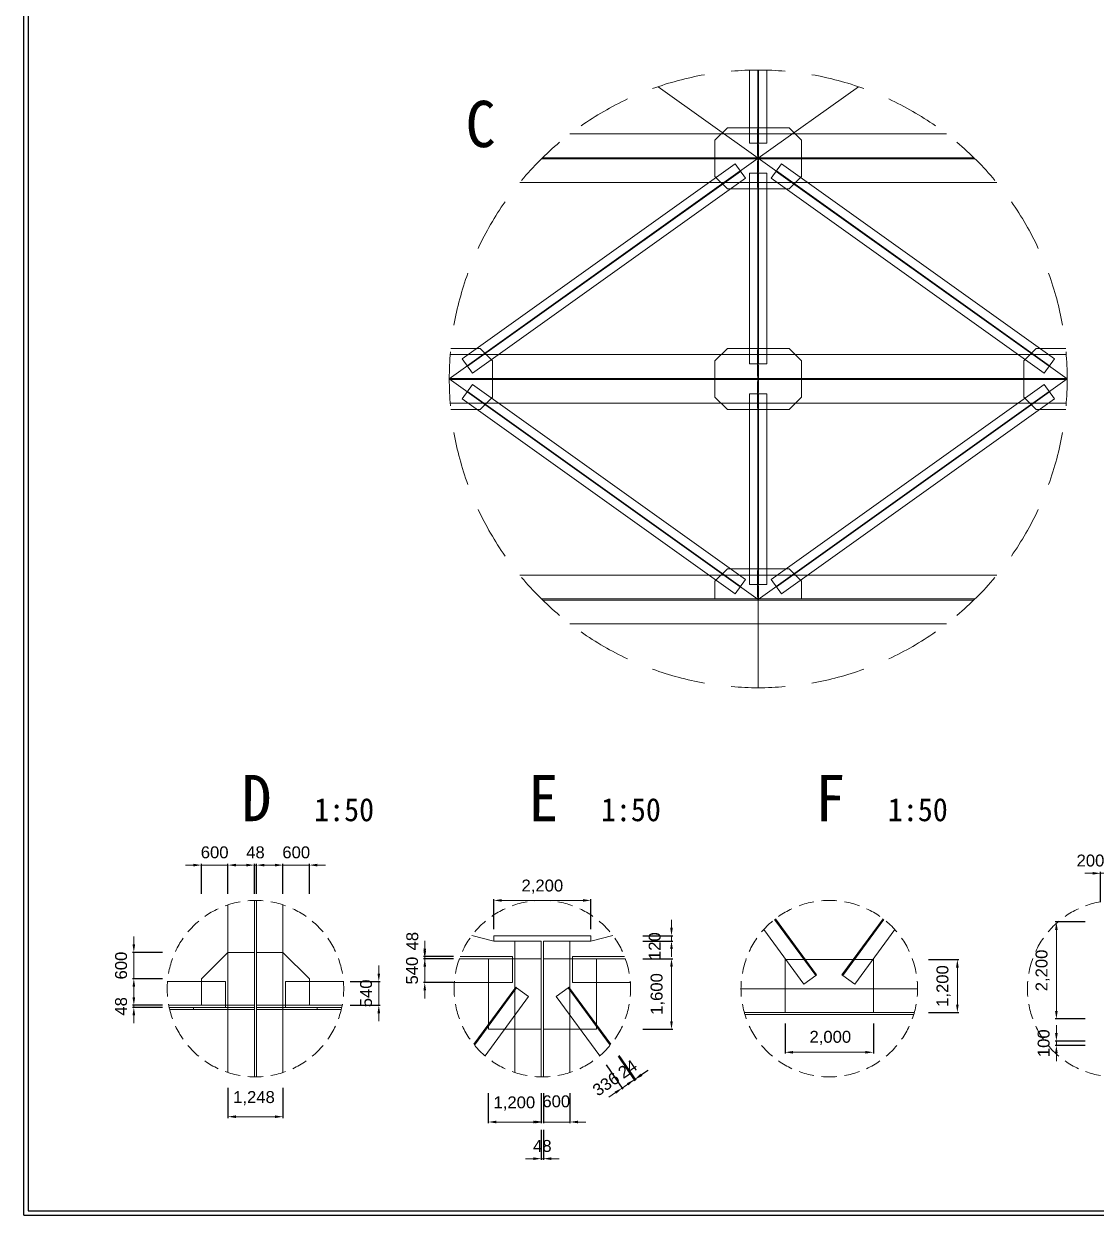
# Model space of a CAD drawing. Header units: metres. Extents: x 674733 to 752233, y -201459 to -147459.
# Drawn here: x 674733 to 699027, y -201459 to -174459 of the extents above; entities that cross this region are included whole.
import ezdxf
from ezdxf.enums import TextEntityAlignment as Align

# ---------------------------------------------------------------- set-up
doc = ezdxf.new("R2010")
doc.units = ezdxf.units.M
doc.header["$MEASUREMENT"] = 0
doc.layers.get('Defpoints').update_dxf_attribs({"lineweight": 0})
for name, color, linetype, lineweight in [('A-DIM01', 1, 'Continuous', 0), ('Adojoint Line', 1, 'Continuous', 0), ('Concrete', 4, 'Continuous', 0), ('Dimension Line', 2, 'Continuous', 0), ('Steel Girder', 6, 'Continuous', 0), ('Text', 3, 'Continuous', 0)]:
    doc.layers.add(name, color=color, linetype=linetype, lineweight=lineweight)
doc.styles.get("Standard").update_dxf_attribs({"font": '', "height": 5})
doc.styles.add('style2', font='arial.ttf')
doc.styles.add('돋움', font='')
doc.styles.get('Standard').set_extended_font_data('GulimChe')
doc.styles.get('돋움').set_extended_font_data('Dotum')
doc.dimstyles.new('DIM01', dxfattribs={"dimtxt": 3.5, "dimasz": 0.8, "dimexe": 2, "dimexo": 10, "dimgap": 1.25, "dimtad": 1, "dimdec": 0, "dimzin": 0, "dimtxsty": '돋움', "dimcen": 0.09, "dimclrd": 1, "dimclre": 1, "dimclrt": 256, "dimadec": 0, "dimazin": 0, "dimtfac": 0.072, "dimtdec": 0, "dimtix": 1, "dimtmove": 2, "dimatfit": 3, "dimfxl": 1, "dimtolj": 1, "dimtzin": 0, "dimlwd": -1, "dimarcsym": 0})

# ---------------------------------------------------------------- blocks, each defined once
blk = doc.blocks.new('*U125')
at = {"layer": 'Dimension Line'}
for start, end in [(105, 110), (100, 105), (90, 95), (85, 90), (75, 80), (70, 75), (120, 125), (115, 120), (60, 65), (55, 60), (135, 140), (130, 135), (45, 50), (40, 45), (145, 150), (30, 35), (150, 155), (25, 30), (160, 165), (15, 20), (165, 170), (10, 15), (175, 180), (0, 5), (0, 5), (180, 185), (355, 0), (190, 195), (195, 200), (340, 345), (345, 350), (205, 210), (210, 215), (325, 330), (330, 335), (220, 225), (315, 320), (225, 230), (310, 315), (235, 240), (240, 245), (250, 255), (285, 290), (295, 300), (300, 305), (255, 260), (265, 270), (270, 275), (280, 285)]:
    blk.add_arc((0, 0, 0), 500, start, end, dxfattribs=at)
blk = doc.blocks.new('*U126')
at = {"layer": 'Steel Girder'}
for p, q in [((-6, 162), (-6, -138)), ((-6, 162), (0, 162)), ((-6, 12), (0, 12)), ((0, 1), (0, -13)), ((0, -163), (0, -13)), ((0, -13), (6, -13)), ((6, -163), (6, -13)), ((0, -138), (-6, -138))]:
    blk.add_line(p, q, dxfattribs=at)
blk = doc.blocks.new('*U127')
at = {"layer": 'Steel Girder'}
for p, q in [((-6, -163), (-6, 137)), ((0, 137), (-6, 137)), ((0, 162), (0, 12)), ((6, 162), (6, 12)), ((0, 12), (6, 12)), ((0, -2), (0, 12)), ((-6, -163), (0, -163))]:
    blk.add_line(p, q, dxfattribs=at)
blk = doc.blocks.new('*D400')
at = {"layer": 'A-DIM01', "color": 1, "lineweight": -2}
for p, q in [((685380, -194976), (685380, -194295)), ((687580, -194976), (687580, -194295))]:
    blk.add_line(p, q, dxfattribs=at)
at = {"layer": 'A-DIM01', "color": 1}
blk.add_line((685560, -194325), (687400, -194325), dxfattribs=at)
for points in [[(685560, -194295), (685560, -194355), (685380, -194325)], [(687400, -194295), (687400, -194355), (687580, -194325)]]:
    blk.add_solid(points, dxfattribs=at)
at = {"layer": 'Defpoints', "color": 0}
for p in [(687580, -194325), (685380, -195126), (687580, -195126)]:
    blk.add_point(p, dxfattribs=at)
at = {"layer": 'A-DIM01', "color": 7, "insert": (686480, -194013), "char_height": 270, "attachment_point": 5, "style": 'style2'}
blk.add_mtext('\\A1;2,200', dxfattribs=at)
blk = doc.blocks.new('*D402')
at = {"layer": 'A-DIM01', "color": 1}
for p, q in [((689406, -194946), (689406, -194766)), ((689406, -195126), (689406, -195246)), ((689406, -195426), (689406, -195606))]:
    blk.add_line(p, q, dxfattribs=at)
at = {"layer": 'A-DIM01', "color": 1, "lineweight": -2}
for p, q in [((688754, -195126), (689436, -195126)), ((688754, -195246), (689436, -195246))]:
    blk.add_line(p, q, dxfattribs=at)
at = {"layer": 'A-DIM01', "color": 1}
for points in [[(689376, -194946), (689436, -194946), (689406, -195126)], [(689376, -195426), (689436, -195426), (689406, -195246)]]:
    blk.add_solid(points, dxfattribs=at)
at = {"layer": 'Defpoints', "color": 0}
for p in [(688604, -195126), (688604, -195246), (689406, -195246)]:
    blk.add_point(p, dxfattribs=at)
at = {"layer": 'A-DIM01', "color": 7, "insert": (689026, -195362), "char_height": 270, "attachment_point": 5, "rotation": 90, "style": 'style2'}
blk.add_mtext('\\A1;120', dxfattribs=at)
blk = doc.blocks.new('*D404')
at = {"layer": 'A-DIM01', "color": 1, "lineweight": -2}
for p, q in [((688754, -195646), (689436, -195646)), ((688754, -197246), (689436, -197246))]:
    blk.add_line(p, q, dxfattribs=at)
at = {"layer": 'A-DIM01', "color": 1}
blk.add_line((689406, -195826), (689406, -197066), dxfattribs=at)
for points in [[(689376, -195826), (689436, -195826), (689406, -195646)], [(689376, -197066), (689436, -197066), (689406, -197246)]]:
    blk.add_solid(points, dxfattribs=at)
at = {"layer": 'Defpoints', "color": 0}
for p in [(688604, -195646), (688604, -197246), (689406, -197246)]:
    blk.add_point(p, dxfattribs=at)
at = {"layer": 'A-DIM01', "color": 7, "insert": (689093, -196446), "char_height": 270, "attachment_point": 5, "rotation": 90, "style": 'style2'}
blk.add_mtext('\\A1;1,600', dxfattribs=at)
blk = doc.blocks.new('*D406')
at = {"layer": 'A-DIM01', "color": 1}
for p, q in [((683816, -195418), (683816, -195238)), ((683816, -195646), (683816, -195598)), ((683816, -195826), (683816, -196006))]:
    blk.add_line(p, q, dxfattribs=at)
at = {"layer": 'A-DIM01', "color": 1, "lineweight": -2}
for p, q in [((684468, -195598), (683786, -195598)), ((684468, -195646), (683786, -195646))]:
    blk.add_line(p, q, dxfattribs=at)
at = {"layer": 'A-DIM01', "color": 1}
for points in [[(683786, -195418), (683846, -195418), (683816, -195598)], [(683786, -195826), (683846, -195826), (683816, -195646)]]:
    blk.add_solid(points, dxfattribs=at)
at = {"layer": 'Defpoints', "color": 0}
for p in [(683816, -195598), (684618, -195598), (684618, -195646)]:
    blk.add_point(p, dxfattribs=at)
at = {"layer": 'A-DIM01', "color": 7, "insert": (683535, -195249), "char_height": 270, "attachment_point": 5, "rotation": 90, "style": 'style2'}
blk.add_mtext('\\A1;48', dxfattribs=at)
blk = doc.blocks.new('*D408')
at = {"layer": 'A-DIM01', "color": 1}
for p, q in [((683816, -195466), (683816, -195286)), ((683816, -196186), (683816, -195646)), ((683816, -196366), (683816, -196546))]:
    blk.add_line(p, q, dxfattribs=at)
at = {"layer": 'A-DIM01', "color": 1, "lineweight": -2}
for p, q in [((684468, -195646), (683786, -195646)), ((684468, -196186), (683786, -196186))]:
    blk.add_line(p, q, dxfattribs=at)
at = {"layer": 'A-DIM01', "color": 1}
for points in [[(683786, -195466), (683846, -195466), (683816, -195646)], [(683786, -196366), (683846, -196366), (683816, -196186)]]:
    blk.add_solid(points, dxfattribs=at)
at = {"layer": 'Defpoints', "color": 0}
for p in [(683816, -195646), (684618, -195646), (684618, -196186)]:
    blk.add_point(p, dxfattribs=at)
at = {"layer": 'A-DIM01', "color": 7, "insert": (683529, -195916), "char_height": 270, "attachment_point": 5, "rotation": 90, "style": 'style2'}
blk.add_mtext('\\A1;540', dxfattribs=at)
blk = doc.blocks.new('*D410')
at = {"layer": 'A-DIM01', "color": 1, "lineweight": -2}
for p, q in [((685256, -198696), (685256, -199377)), ((686456, -198696), (686456, -199377))]:
    blk.add_line(p, q, dxfattribs=at)
at = {"layer": 'A-DIM01', "color": 1}
blk.add_line((685436, -199347), (686276, -199347), dxfattribs=at)
for points in [[(685436, -199317), (685436, -199377), (685256, -199347)], [(686276, -199317), (686276, -199377), (686456, -199347)]]:
    blk.add_solid(points, dxfattribs=at)
at = {"layer": 'Defpoints', "color": 0}
for p in [(685256, -198546), (686456, -198546), (686456, -199347)]:
    blk.add_point(p, dxfattribs=at)
at = {"layer": 'A-DIM01', "color": 7, "insert": (685846, -198927), "char_height": 270, "attachment_point": 5, "style": 'style2'}
blk.add_mtext('\\A1;1,200', dxfattribs=at)
blk = doc.blocks.new('*D412')
at = {"layer": 'A-DIM01', "color": 1, "lineweight": -2}
for p, q in [((686456, -199527), (686456, -200208)), ((686504, -199527), (686504, -200208))]:
    blk.add_line(p, q, dxfattribs=at)
at = {"layer": 'A-DIM01', "color": 1}
for p, q in [((686276, -200178), (686096, -200178)), ((686456, -200178), (686504, -200178)), ((686684, -200178), (686864, -200178))]:
    blk.add_line(p, q, dxfattribs=at)
for points in [[(686276, -200148), (686276, -200208), (686456, -200178)], [(686684, -200148), (686684, -200208), (686504, -200178)]]:
    blk.add_solid(points, dxfattribs=at)
at = {"layer": 'Defpoints', "color": 0}
for p in [(686456, -199377), (686504, -199377), (686504, -200178)]:
    blk.add_point(p, dxfattribs=at)
at = {"layer": 'A-DIM01', "color": 7, "insert": (686480, -199891), "char_height": 270, "attachment_point": 5, "style": 'style2'}
blk.add_mtext('\\A1;48', dxfattribs=at)
blk = doc.blocks.new('*D414')
at = {"layer": 'A-DIM01', "color": 1, "lineweight": -2}
for p, q in [((686504, -198696), (686504, -199377)), ((687104, -198696), (687104, -199377))]:
    blk.add_line(p, q, dxfattribs=at)
at = {"layer": 'A-DIM01', "color": 1}
for p, q in [((686324, -199347), (686144, -199347)), ((686504, -199347), (687104, -199347)), ((687284, -199347), (687464, -199347))]:
    blk.add_line(p, q, dxfattribs=at)
for points in [[(686324, -199317), (686324, -199377), (686504, -199347)], [(687284, -199317), (687284, -199377), (687104, -199347)]]:
    blk.add_solid(points, dxfattribs=at)
at = {"layer": 'Defpoints', "color": 0}
for p in [(686504, -198546), (687104, -198546), (687104, -199347)]:
    blk.add_point(p, dxfattribs=at)
at = {"layer": 'A-DIM01', "color": 7, "insert": (686795, -198880), "char_height": 270, "attachment_point": 5, "style": 'style2'}
blk.add_mtext('\\A1;600', dxfattribs=at)
blk = doc.blocks.new('*D416')
at = {"layer": 'A-DIM01', "color": 1, "lineweight": -2}
for p, q in [((688194, -197853), (688578, -198414)), ((688213, -197839), (688598, -198401))]:
    blk.add_line(p, q, dxfattribs=at)
at = {"layer": 'A-DIM01', "color": 1}
for p, q in [((688730, -198274), (688878, -198172)), ((688581, -198376), (688561, -198389)), ((688413, -198491), (688264, -198593))]:
    blk.add_line(p, q, dxfattribs=at)
for points in [[(688396, -198467), (688430, -198516), (688561, -198389)], [(688713, -198249), (688747, -198299), (688581, -198376)]]:
    blk.add_solid(points, dxfattribs=at)
at = {"layer": 'Defpoints', "color": 0}
for p in [(688109, -197729), (688128, -197715), (688561, -198389)]:
    blk.add_point(p, dxfattribs=at)
at = {"layer": 'A-DIM01', "color": 7, "insert": (688410, -198147), "char_height": 270, "attachment_point": 5, "rotation": 34.4355, "style": 'style2'}
blk.add_mtext('\\A1;24', dxfattribs=at)
blk = doc.blocks.new('*D418')
at = {"layer": 'A-DIM01', "color": 1, "lineweight": -2}
for p, q in [((688194, -197853), (688579, -198415)), ((687923, -198052), (688302, -198605))]:
    blk.add_line(p, q, dxfattribs=at)
at = {"layer": 'A-DIM01', "color": 1}
for p, q in [((688562, -198390), (688285, -198580)), ((688710, -198288), (688859, -198187)), ((688136, -198682), (687988, -198784))]:
    blk.add_line(p, q, dxfattribs=at)
for points in [[(688693, -198264), (688727, -198313), (688562, -198390)], [(688119, -198657), (688153, -198707), (688285, -198580)]]:
    blk.add_solid(points, dxfattribs=at)
at = {"layer": 'Defpoints', "color": 0}
for p in [(688109, -197729), (687838, -197928), (688285, -198580)]:
    blk.add_point(p, dxfattribs=at)
at = {"layer": 'A-DIM01', "color": 7, "insert": (687922, -198488), "char_height": 270, "attachment_point": 5, "rotation": 34.4355, "style": 'style2'}
blk.add_mtext('\\A1;336', dxfattribs=at)
blk = doc.blocks.new('*D420')
at = {"layer": 'A-DIM01', "color": 1}
for p, q in [((680424, -193525), (680244, -193525)), ((680604, -193525), (681204, -193525)), ((681384, -193525), (681564, -193525))]:
    blk.add_line(p, q, dxfattribs=at)
at = {"layer": 'A-DIM01', "color": 1, "lineweight": -2}
for p, q in [((680604, -194176), (680604, -193495)), ((681204, -194176), (681204, -193495))]:
    blk.add_line(p, q, dxfattribs=at)
at = {"layer": 'A-DIM01', "color": 1}
for points in [[(680424, -193495), (680424, -193555), (680604, -193525)], [(681384, -193495), (681384, -193555), (681204, -193525)]]:
    blk.add_solid(points, dxfattribs=at)
at = {"layer": 'Defpoints', "color": 0}
for p in [(681204, -193525), (680604, -194326), (681204, -194326)]:
    blk.add_point(p, dxfattribs=at)
at = {"layer": 'A-DIM01', "color": 7, "insert": (680904, -193237), "char_height": 270, "attachment_point": 5, "style": 'style2'}
blk.add_mtext('\\A1;600', dxfattribs=at)
blk = doc.blocks.new('*D422')
at = {"layer": 'A-DIM01', "color": 1}
for p, q in [((679776, -193525), (679596, -193525)), ((679956, -193525), (680004, -193525)), ((680184, -193525), (680364, -193525))]:
    blk.add_line(p, q, dxfattribs=at)
at = {"layer": 'A-DIM01', "color": 1, "lineweight": -2}
for p, q in [((679956, -194176), (679956, -193495)), ((680004, -194176), (680004, -193495))]:
    blk.add_line(p, q, dxfattribs=at)
at = {"layer": 'A-DIM01', "color": 1}
for points in [[(679776, -193495), (679776, -193555), (679956, -193525)], [(680184, -193495), (680184, -193555), (680004, -193525)]]:
    blk.add_solid(points, dxfattribs=at)
at = {"layer": 'Defpoints', "color": 0}
for p in [(680004, -193525), (679956, -194326), (680004, -194326)]:
    blk.add_point(p, dxfattribs=at)
at = {"layer": 'A-DIM01', "color": 7, "insert": (679980, -193237), "char_height": 270, "attachment_point": 5, "style": 'style2'}
blk.add_mtext('\\A1;48', dxfattribs=at)
blk = doc.blocks.new('*D424')
at = {"layer": 'A-DIM01', "color": 1}
for p, q in [((678576, -193525), (678396, -193525)), ((678756, -193525), (679356, -193525)), ((679536, -193525), (679716, -193525))]:
    blk.add_line(p, q, dxfattribs=at)
at = {"layer": 'A-DIM01', "color": 1, "lineweight": -2}
for p, q in [((678756, -194176), (678756, -193495)), ((679356, -194176), (679356, -193495))]:
    blk.add_line(p, q, dxfattribs=at)
at = {"layer": 'A-DIM01', "color": 1}
for points in [[(678576, -193495), (678576, -193555), (678756, -193525)], [(679536, -193495), (679536, -193555), (679356, -193525)]]:
    blk.add_solid(points, dxfattribs=at)
at = {"layer": 'Defpoints', "color": 0}
for p in [(679356, -193525), (678756, -194326), (679356, -194326)]:
    blk.add_point(p, dxfattribs=at)
at = {"layer": 'A-DIM01', "color": 7, "insert": (679056, -193237), "char_height": 270, "attachment_point": 5, "style": 'style2'}
blk.add_mtext('\\A1;600', dxfattribs=at)
blk = doc.blocks.new('*D426')
at = {"layer": 'A-DIM01', "color": 1}
for p, q in [((677225, -195322), (677225, -195142)), ((677225, -196102), (677225, -195502)), ((677225, -196282), (677225, -196462))]:
    blk.add_line(p, q, dxfattribs=at)
at = {"layer": 'A-DIM01', "color": 1, "lineweight": -2}
for p, q in [((677876, -195502), (677195, -195502)), ((677876, -196102), (677195, -196102))]:
    blk.add_line(p, q, dxfattribs=at)
at = {"layer": 'A-DIM01', "color": 1}
for points in [[(677195, -195322), (677255, -195322), (677225, -195502)], [(677195, -196282), (677255, -196282), (677225, -196102)]]:
    blk.add_solid(points, dxfattribs=at)
at = {"layer": 'Defpoints', "color": 0}
for p in [(677225, -195502), (678026, -195502), (678026, -196102)]:
    blk.add_point(p, dxfattribs=at)
at = {"layer": 'A-DIM01', "color": 7, "insert": (676937, -195802), "char_height": 270, "attachment_point": 5, "rotation": 90, "style": 'style2'}
blk.add_mtext('\\A1;600', dxfattribs=at)
blk = doc.blocks.new('*D428')
at = {"layer": 'A-DIM01', "color": 1}
for p, q in [((677225, -196522), (677225, -196342)), ((677225, -196750), (677225, -196702)), ((677225, -196930), (677225, -197110))]:
    blk.add_line(p, q, dxfattribs=at)
at = {"layer": 'A-DIM01', "color": 1, "lineweight": -2}
for p, q in [((677876, -196702), (677195, -196702)), ((677876, -196750), (677195, -196750))]:
    blk.add_line(p, q, dxfattribs=at)
at = {"layer": 'A-DIM01', "color": 1}
for points in [[(677195, -196522), (677255, -196522), (677225, -196702)], [(677195, -196930), (677255, -196930), (677225, -196750)]]:
    blk.add_solid(points, dxfattribs=at)
at = {"layer": 'Defpoints', "color": 0}
for p in [(677225, -196702), (678026, -196702), (678026, -196750)]:
    blk.add_point(p, dxfattribs=at)
at = {"layer": 'A-DIM01', "color": 7, "insert": (676937, -196726), "char_height": 270, "attachment_point": 5, "rotation": 90, "style": 'style2'}
blk.add_mtext('\\A1;48', dxfattribs=at)
blk = doc.blocks.new('*D430')
at = {"layer": 'A-DIM01', "color": 1}
for p, q in [((682775, -195982), (682775, -195802)), ((682775, -196162), (682775, -196702)), ((682775, -196882), (682775, -197062))]:
    blk.add_line(p, q, dxfattribs=at)
at = {"layer": 'A-DIM01', "color": 1, "lineweight": -2}
for p, q in [((682124, -196162), (682805, -196162)), ((682124, -196702), (682805, -196702))]:
    blk.add_line(p, q, dxfattribs=at)
at = {"layer": 'A-DIM01', "color": 1}
for points in [[(682745, -195982), (682805, -195982), (682775, -196162)], [(682745, -196882), (682805, -196882), (682775, -196702)]]:
    blk.add_solid(points, dxfattribs=at)
at = {"layer": 'Defpoints', "color": 0}
for p in [(681974, -196162), (681974, -196702), (682775, -196702)]:
    blk.add_point(p, dxfattribs=at)
at = {"layer": 'A-DIM01', "color": 7, "insert": (682487, -196432), "char_height": 270, "attachment_point": 5, "rotation": 90, "style": 'style2'}
blk.add_mtext('\\A1;540', dxfattribs=at)
blk = doc.blocks.new('*D432')
at = {"layer": 'A-DIM01', "color": 1, "lineweight": -2}
for p, q in [((679356, -198576), (679356, -199257)), ((680604, -198576), (680604, -199257))]:
    blk.add_line(p, q, dxfattribs=at)
at = {"layer": 'A-DIM01', "color": 1}
blk.add_line((679536, -199227), (680424, -199227), dxfattribs=at)
for points in [[(679536, -199197), (679536, -199257), (679356, -199227)], [(680424, -199197), (680424, -199257), (680604, -199227)]]:
    blk.add_solid(points, dxfattribs=at)
at = {"layer": 'Defpoints', "color": 0}
for p in [(679356, -198426), (680604, -198426), (680604, -199227)]:
    blk.add_point(p, dxfattribs=at)
at = {"layer": 'A-DIM01', "color": 7, "insert": (679947, -198807), "char_height": 270, "attachment_point": 5, "style": 'style2'}
blk.add_mtext('\\A1;1,248', dxfattribs=at)
blk = doc.blocks.new('*D434')
at = {"layer": 'A-DIM01', "color": 1, "lineweight": -2}
for p, q in [((691980, -197116), (691980, -197797)), ((693980, -197116), (693980, -197797))]:
    blk.add_line(p, q, dxfattribs=at)
at = {"layer": 'A-DIM01', "color": 1}
blk.add_line((692160, -197767), (693800, -197767), dxfattribs=at)
for points in [[(692160, -197737), (692160, -197797), (691980, -197767)], [(693800, -197737), (693800, -197797), (693980, -197767)]]:
    blk.add_solid(points, dxfattribs=at)
at = {"layer": 'Defpoints', "color": 0}
for p in [(691980, -196966), (693980, -196966), (693980, -197767)]:
    blk.add_point(p, dxfattribs=at)
at = {"layer": 'A-DIM01', "color": 7, "insert": (693004, -197441), "char_height": 270, "attachment_point": 5, "style": 'style2'}
blk.add_mtext('\\A1;2,000', dxfattribs=at)
blk = doc.blocks.new('*D436')
at = {"layer": 'A-DIM01', "color": 1, "lineweight": -2}
for p, q in [((695230, -195666), (695912, -195666)), ((695230, -196866), (695912, -196866))]:
    blk.add_line(p, q, dxfattribs=at)
at = {"layer": 'A-DIM01', "color": 1}
blk.add_line((695882, -195846), (695882, -196686), dxfattribs=at)
for points in [[(695852, -195846), (695912, -195846), (695882, -195666)], [(695852, -196686), (695912, -196686), (695882, -196866)]]:
    blk.add_solid(points, dxfattribs=at)
at = {"layer": 'Defpoints', "color": 0}
for p in [(695080, -195666), (695080, -196866), (695882, -196866)]:
    blk.add_point(p, dxfattribs=at)
at = {"layer": 'A-DIM01', "color": 7, "insert": (695569, -196266), "char_height": 270, "attachment_point": 5, "rotation": 90, "style": 'style2'}
blk.add_mtext('\\A1;1,200', dxfattribs=at)
blk = doc.blocks.new('*D438')
at = {"layer": 'A-DIM01', "color": 1}
for p, q in [((698947, -193711), (698767, -193711)), ((699127, -193711), (699327, -193711)), ((699507, -193711), (699687, -193711))]:
    blk.add_line(p, q, dxfattribs=at)
at = {"layer": 'A-DIM01', "color": 1, "lineweight": -2}
for p, q in [((699127, -194362), (699127, -193681)), ((699327, -194362), (699327, -193681))]:
    blk.add_line(p, q, dxfattribs=at)
at = {"layer": 'A-DIM01', "color": 1}
for points in [[(698947, -193681), (698947, -193741), (699127, -193711)], [(699507, -193681), (699507, -193741), (699327, -193711)]]:
    blk.add_solid(points, dxfattribs=at)
at = {"layer": 'Defpoints', "color": 0}
for p in [(699327, -193711), (699127, -194512), (699327, -194512)]:
    blk.add_point(p, dxfattribs=at)
at = {"layer": 'A-DIM01', "color": 7, "insert": (698898, -193423), "char_height": 270, "attachment_point": 5, "style": 'style2'}
blk.add_mtext('\\A1;200', dxfattribs=at)
blk = doc.blocks.new('*D450')
at = {"layer": 'A-DIM01', "color": 1, "lineweight": -2}
for p, q in [((698777, -194812), (698096, -194812)), ((698777, -197012), (698096, -197012))]:
    blk.add_line(p, q, dxfattribs=at)
at = {"layer": 'A-DIM01', "color": 1}
blk.add_line((698126, -196832), (698126, -194992), dxfattribs=at)
for points in [[(698096, -194992), (698156, -194992), (698126, -194812)], [(698096, -196832), (698156, -196832), (698126, -197012)]]:
    blk.add_solid(points, dxfattribs=at)
at = {"layer": 'Defpoints', "color": 0}
for p in [(698126, -194812), (698927, -194812), (698927, -197012)]:
    blk.add_point(p, dxfattribs=at)
at = {"layer": 'A-DIM01', "color": 7, "insert": (697814, -195912), "char_height": 270, "attachment_point": 5, "rotation": 90, "style": 'style2'}
blk.add_mtext('\\A1;2,200', dxfattribs=at)
blk = doc.blocks.new('*D452')
at = {"layer": 'A-DIM01', "color": 1}
for p, q in [((698126, -197332), (698126, -197152)), ((698126, -197612), (698126, -197512)), ((698126, -197792), (698126, -197972))]:
    blk.add_line(p, q, dxfattribs=at)
at = {"layer": 'A-DIM01', "color": 1, "lineweight": -2}
for p, q in [((698777, -197512), (698096, -197512)), ((698777, -197612), (698096, -197612))]:
    blk.add_line(p, q, dxfattribs=at)
at = {"layer": 'A-DIM01', "color": 1}
for points in [[(698096, -197332), (698156, -197332), (698126, -197512)], [(698096, -197792), (698156, -197792), (698126, -197612)]]:
    blk.add_solid(points, dxfattribs=at)
at = {"layer": 'Defpoints', "color": 0}
for p in [(698126, -197512), (698927, -197512), (698927, -197612)]:
    blk.add_point(p, dxfattribs=at)
at = {"layer": 'A-DIM01', "color": 7, "insert": (697838, -197562), "char_height": 270, "attachment_point": 5, "rotation": 90, "style": 'style2'}
blk.add_mtext('\\A1;100', dxfattribs=at)

msp = doc.modelspace()

# ---------------------------------------------------------------- linework, layer by layer
for p, q in [((674732.9, -201458.6), (674732.9, -147458.6)), ((674832.9, -147558.6), (674832.9, -201358.6)), ((674832.9, -201358.6), (752132.9, -201358.6)), ((674732.9, -201458.6), (752232.9, -201458.6))]:
    msp.add_line(p, q)
at = {"layer": 'Adojoint Line'}
for p, q in [((691371.1, -189505.4), (691371.1, -175505.4)), ((689100.8, -175883.8), (691371.1, -177505.4)), ((693641.3, -175883.8), (691371.1, -177505.4)), ((686472.1, -177505.4), (696270, -177505.4)), ((691371.1, -177505.4), (696270, -177505.4))]:
    msp.add_line(p, q, dxfattribs=at)
at = {"layer": 'Adojoint Line', "flags": 128}
for points in [[(684371.1, -182505.4), (691371.1, -177505.4), (698371.1, -182505.4)], [(684371.1, -182505.4), (691371.1, -187505.4), (698371.1, -182505.4)]]:
    msp.add_lwpolyline(points, dxfattribs=at)
at = {"layer": 'Concrete', "ltscale": 4}
for p, q in [((684883.6, -195121.9), (685380.4, -195246.1)), ((687580.4, -195246.1), (688077.2, -195121.9))]:
    msp.add_line(p, q, dxfattribs=at)
at = {"layer": 'Dimension Line'}
for start, end in [(105, 110), (100, 105), (90, 95), (85, 90), (75, 80), (70, 75), (115, 120), (60, 65), (120, 125), (55, 60), (130, 135), (45, 50), (135, 140), (40, 45), (145, 150), (30, 35), (150, 155), (25, 30), (160, 165), (15, 20), (165, 170), (10, 15), (175, 180), (0, 5), (0, 5), (180, 185), (355, 0), (190, 195), (345, 350), (195, 200), (340, 345), (205, 210), (330, 335), (210, 215), (325, 330), (220, 225), (315, 320), (225, 230), (310, 315), (235, 240), (300, 305), (240, 245), (295, 300), (250, 255), (255, 260), (280, 285), (285, 290), (265, 270), (270, 275)]:
    msp.add_arc((691371.1, -182505.4), 7000, start, end, dxfattribs=at)
at = {"layer": 'Steel Girder', "ltscale": 2}
for p, q in [((691173.1, -177165.4), (691173.1, -175508.2)), ((691365.1, -177165.4), (691365.1, -175505.4)), ((691377.1, -177165.4), (691377.1, -175505.4)), ((691569.1, -177165.4), (691569.1, -175508.2)), ((690391.1, -177093.4), (690671.1, -176813.4)), ((690671.1, -176813.4), (692071.1, -176813.4)), ((692071.1, -176813.4), (692351.1, -177093.4)), ((687105.2, -176955.4), (695636.9, -176955.4)), ((690391.1, -177493.4), (690391.1, -177093.4)), ((692351.1, -177093.4), (692351.1, -177493.4)), ((691173.1, -177165.4), (691569.1, -177165.4)), ((684662.6, -182051.4), (690847, -177634)), ((686459.9, -177517.4), (696282.3, -177517.4)), ((686484.4, -177493.4), (696257.8, -177493.4)), ((692351.1, -177493.4), (690391.1, -177493.4)), ((692351.1, -177517.4), (690391.1, -177517.4)), ((690391.1, -177517.4), (690391.1, -177917.4)), ((690847, -177634), (691079.5, -177959.5)), ((691895.1, -177634), (691662.6, -177959.5)), ((698079.5, -182051.4), (691895.1, -177634)), ((692351.1, -177917.4), (692351.1, -177517.4)), ((684775.4, -182209.3), (690959.8, -177791.9)), ((684782.4, -182219), (690966.7, -177801.6)), ((690391.1, -177917.4), (690671.1, -178197.4)), ((691173.1, -177845.4), (691569.1, -177845.4)), ((691173.1, -182165.4), (691173.1, -177845.4)), ((691353.1, -177867.4), (691365.1, -177867.4)), ((691365.1, -182165.4), (691365.1, -177845.4)), ((691377.1, -182165.4), (691377.1, -177845.4)), ((691569.1, -182165.4), (691569.1, -177845.4)), ((697959.8, -182219), (691775.4, -177801.6)), ((697966.7, -182209.3), (691782.4, -177791.9)), ((692071.1, -178197.4), (692351.1, -177917.4)), ((684895.1, -182376.9), (691079.5, -177959.5)), ((685967.6, -178055.4), (696774.5, -178055.4)), ((690671.1, -178197.4), (692071.1, -178197.4)), ((697847, -182376.9), (691662.6, -177959.5)), ((684392.7, -181955.4), (698349.4, -181955.4)), ((684405.3, -181813.4), (685071.1, -181813.4)), ((685071.1, -181813.4), (685351.1, -182093.4)), ((690391.1, -182093.4), (690671.1, -181813.4)), ((690671.1, -181813.4), (692071.1, -181813.4)), ((691371.1, -181955.4), (691371.1, -183055.4)), ((692071.1, -181813.4), (692351.1, -182093.4)), ((697391.1, -182093.4), (697671.1, -181813.4)), ((697671.1, -181813.4), (698336.8, -181813.4)), ((684662.6, -182051.4), (684895.1, -182376.9)), ((685351.1, -182093.4), (685351.1, -182493.4)), ((690391.1, -182493.4), (690391.1, -182093.4)), ((691173.1, -182165.4), (691569.1, -182165.4)), ((692351.1, -182093.4), (692351.1, -182493.4)), ((697391.1, -182493.4), (697391.1, -182093.4)), ((698079.5, -182051.4), (697847, -182376.9)), ((685351.1, -182493.4), (684371.1, -182493.4)), ((684371.1, -182493.4), (698371.1, -182493.4)), ((685351.1, -182517.4), (684371.1, -182517.4)), ((684371.1, -182517.4), (698371.1, -182517.4)), ((685351.1, -182917.4), (685351.1, -182517.4)), ((692351.1, -182493.4), (690391.1, -182493.4)), ((692351.1, -182517.4), (690391.1, -182517.4)), ((690391.1, -182517.4), (690391.1, -182917.4)), ((692351.1, -182917.4), (692351.1, -182517.4)), ((698371.1, -182493.4), (697391.1, -182493.4)), ((698371.1, -182517.4), (697391.1, -182517.4)), ((697391.1, -182517.4), (697391.1, -182917.4)), ((684662.6, -182959.5), (684895.1, -182634)), ((684895.1, -182634), (691079.5, -187051.4)), ((697847, -182634), (691662.6, -187051.4)), ((698079.5, -182959.5), (697847, -182634)), ((684392.7, -183055.4), (698349.4, -183055.4)), ((684662.6, -182959.5), (690847, -187376.9)), ((684775.4, -182801.6), (690959.8, -187219)), ((684782.4, -182791.9), (690966.7, -187209.3)), ((685071.1, -183197.4), (685351.1, -182917.4)), ((690391.1, -182917.4), (690671.1, -183197.4)), ((691173.1, -182845.4), (691569.1, -182845.4)), ((691173.1, -187165.4), (691173.1, -182845.4)), ((691365.1, -187165.4), (691365.1, -182845.4)), ((691377.1, -187165.4), (691377.1, -182845.4)), ((691569.1, -187165.4), (691569.1, -182845.4)), ((697959.8, -182791.9), (691775.4, -187209.3)), ((697966.7, -182801.6), (691782.4, -187219)), ((698079.5, -182959.5), (691895.1, -187376.9)), ((692071.1, -183197.4), (692351.1, -182917.4)), ((697391.1, -182917.4), (697671.1, -183197.4)), ((684405.3, -183197.4), (685071.1, -183197.4)), ((690671.1, -183197.4), (692071.1, -183197.4)), ((697671.1, -183197.4), (698336.8, -183197.4)), ((690391.1, -187093.4), (690671.1, -186813.4)), ((690671.1, -186813.4), (692071.1, -186813.4)), ((692071.1, -186813.4), (692351.1, -187093.4)), ((685967.6, -186955.4), (696774.5, -186955.4)), ((690391.1, -187493.4), (690391.1, -187093.4)), ((690847, -187376.9), (691079.5, -187051.4)), ((691895.1, -187376.9), (691662.6, -187051.4)), ((692351.1, -187093.4), (692351.1, -187493.4)), ((691173.1, -187165.4), (691569.1, -187165.4)), ((686459.9, -187493.4), (696282.3, -187493.4)), ((686484.4, -187517.4), (696257.8, -187517.4)), ((692351.1, -187493.4), (690391.1, -187493.4)), ((687105.2, -188055.4), (695636.9, -188055.4))]:
    msp.add_line(p, q, dxfattribs=at)
at = {"layer": 'Steel Girder', "ltscale": 4}
for p, q in [((679956.4, -198326), (679956.4, -194326.3)), ((680004.4, -194326.3), (680004.4, -198326)), ((679356.4, -194426), (679356.4, -198226.3)), ((680604.4, -194426), (680604.4, -198226.3)), ((691742.6, -194755.2), (692673, -196023.9)), ((691761.6, -194740.4), (692692.4, -196009.7)), ((694199.2, -194740.4), (693268.4, -196009.7)), ((694218.2, -194755.2), (693287.7, -196023.9)), ((685380.4, -195246.1), (685380.4, -195126.1)), ((685380.4, -195126.1), (687580.4, -195126.1)), ((687580.4, -195126.1), (687580.4, -195246.1)), ((691495.5, -194986.3), (692402.1, -196222.6)), ((694465.3, -194986.3), (693558.7, -196222.6)), ((686456.4, -195246.1), (685380.4, -195246.1)), ((685856.4, -195246.1), (685856.4, -198226.3)), ((686456.4, -198326), (686456.4, -195246.1)), ((687580.4, -195246.1), (686504.4, -195246.1)), ((686504.4, -195246.1), (686504.4, -198326)), ((687104.4, -195246.1), (687104.4, -198226.3)), ((678756.4, -196102.1), (679356.4, -195502.1)), ((679356.4, -195502.1), (679956.4, -195502.1)), ((680604.4, -195502.1), (680004.4, -195502.1)), ((681204.4, -196102.1), (680604.4, -195502.1)), ((684599.5, -195646.1), (685256.4, -195646.1)), ((685800.4, -195598.1), (684617.6, -195598.1)), ((685256.4, -195646.1), (685256.4, -197246.1)), ((686456.4, -195646.1), (685256.4, -195646.1)), ((685800.4, -196186.1), (685800.4, -195598.1)), ((686504.4, -195646.1), (687704.4, -195646.1)), ((687160.4, -195598.1), (687160.4, -196186.1)), ((688343.2, -195598.1), (687160.4, -195598.1)), ((687704.4, -195646.1), (687704.4, -197246.1)), ((687704.4, -195646.1), (688361.2, -195646.1)), ((691980.4, -195666.1), (693980.4, -195666.1)), ((691980.4, -195666.1), (691980.4, -196866.1)), ((693980.4, -195666.1), (693980.4, -196866.1)), ((692673, -196023.9), (692692.4, -196009.7)), ((693287.7, -196023.9), (693268.4, -196009.7)), ((677987.1, -196162.1), (679300.4, -196162.1)), ((678756.4, -196702.1), (678756.4, -196102.1)), ((679300.4, -196162.1), (679300.4, -196750.1)), ((680660.4, -196750.1), (680660.4, -196162.1)), ((680660.4, -196162.1), (681973.7, -196162.1)), ((681204.4, -196702.1), (681204.4, -196102.1)), ((684485.3, -196186.1), (685800.4, -196186.1)), ((685878.1, -196289.6), (684927.3, -197586.2)), ((685897.4, -196303.8), (685878.1, -196289.6)), ((687063.3, -196303.8), (687082.7, -196289.6)), ((687082.7, -196289.6), (688033.5, -197586.2)), ((687160.4, -196186.1), (688475.5, -196186.1)), ((692402.1, -196222.6), (692673, -196023.9)), ((693558.7, -196222.6), (693287.7, -196023.9)), ((685897.4, -196303.8), (684943, -197605.3)), ((686168.4, -196502.5), (685182.1, -197847.4)), ((686168.4, -196502.5), (685897.4, -196303.8)), ((686792.4, -196502.5), (687063.3, -196303.8)), ((686792.4, -196502.5), (687778.7, -197847.4)), ((687063.3, -196303.8), (688017.8, -197605.3)), ((690980.4, -196326.1), (694980.4, -196326.1)), ((678016.1, -196702.1), (678756.4, -196702.1)), ((679300.4, -196750.1), (678025.8, -196750.1)), ((678580.4, -196750.1), (678025.8, -196750.1)), ((678036.9, -196798.1), (679956.4, -196798.1)), ((679956.4, -196750.1), (678580.4, -196750.1)), ((678580.4, -196750.1), (678580.4, -196798.1)), ((679956.4, -196702.1), (678756.4, -196702.1)), ((680004.4, -196702.1), (681204.4, -196702.1)), ((680004.4, -196750.1), (681380.4, -196750.1)), ((681923.9, -196798.1), (680004.4, -196798.1)), ((681934.9, -196750.1), (680660.4, -196750.1)), ((681204.4, -196702.1), (681944.7, -196702.1)), ((681380.4, -196750.1), (681934.9, -196750.1)), ((681380.4, -196750.1), (681380.4, -196798.1)), ((691054.7, -196866.1), (694906.1, -196866.1)), ((694892, -196914.1), (691068.8, -196914.1)), ((685256.4, -197246.1), (686456.4, -197246.1)), ((687704.4, -197246.1), (686504.4, -197246.1))]:
    msp.add_line(p, q, dxfattribs=at)

# ---------------------------------------------------------------- block references
at = {"layer": 'Dimension Line', "xscale": 4, "yscale": 4, "zscale": 4}
for p in [(679980.4, -196326.1), (686480.4, -196326.1), (692980.4, -196326.1), (699469.9, -196326.1)]:
    msp.add_blockref('*U125', p, dxfattribs=at)
at = {"layer": 'Steel Girder', "ltscale": 2, "xscale": 2, "yscale": 2, "zscale": 2}
for name, p in [('*U126', (691365.1, -177168.4)), ('*U127', (691365.1, -177842.4)), ('*U126', (691365.1, -182168.4)), ('*U126', (691365.1, -187168.4))]:
    msp.add_blockref(name, p, dxfattribs=at)
at = {"layer": 'Steel Girder', "ltscale": 2, "extrusion": (0, 0, -1), "xscale": 2, "yscale": 2, "zscale": 2, "rotation": 180}
msp.add_blockref('*U126', (-691365.1, -182842.4), dxfattribs=at)

# ---------------------------------------------------------------- texts
at = {"layer": 'Text'}
for s, height, p in [('C', 1050, (685079.4, -177252.7)), ('D', 1050, (680004.1, -192530.1)), ('E', 1050, (686504.1, -192530.1)), ('F', 1050, (693004.1, -192530.1)), ('1:50', 525, (681989.5, -192530.1)), ('1:50', 525, (688486, -192530.1)), ('1:50', 525, (694986.7, -192530.1))]:
    msp.add_text(s, height=height, rotation=359.93921, dxfattribs=at).set_placement(p, align=Align.CENTER)

# ---------------------------------------------------------------- dimensions: what is measured, and where the dimension line sits
at = {"layer": 'A-DIM01', "color": 1}
for base, p1, p2, picture, middle in [((679356.4, -193525.1), (678756.4, -194326.3), (679356.4, -194326.3), '*D424', (679056.4, -193237.3)), ((680004.4, -193525.1), (679956.4, -194326.3), (680004.4, -194326.3), '*D422', (679980.4, -193237.3)), ((681204.4, -193525.1), (680604.4, -194326.3), (681204.4, -194326.3), '*D420', (680904.4, -193237.3)), ((687580.4, -194325), (685380.4, -195126.1), (687580.4, -195126.1), '*D400', (686480.4, -194012.7)), ((686504.4, -200178.4), (686456.4, -199377.2), (686504.4, -199377.2), '*D412', (686480.4, -199890.5))]:
    dim = msp.add_linear_dim(base=base, p1=p1, p2=p2, dimstyle='DIM01', override={"dimscale": 30, "dimtxt": 9, "dimasz": 6, "dimexe": 1, "dimexo": 5, "dimgap": 5, "dimdsep": 46, "dimlunit": 6, "dimtxsty": 'style2', "dimclrt": 7}, dxfattribs=at)
    dim.commit()
    dim.dimension.update_dxf_attribs({"geometry": picture, "text_midpoint": middle})
for base, p1, p2, picture, middle in [((699326.9, -193711), (699126.9, -194512.2), (699326.9, -194512.2), '*D438', (698898.2, -193423.2)), ((693980.4, -197767.2), (691980.4, -196966.1), (693980.4, -196966.1), '*D434', (693004.4, -197441)), ((680604.4, -199227.4), (679356.4, -198426.3), (680604.4, -198426.3), '*D432', (679946.9, -198807)), ((686456.4, -199347.2), (685256.4, -198546.1), (686456.4, -198546.1), '*D410', (685846.2, -198926.8)), ((687104.4, -199347.2), (686504.4, -198546.1), (687104.4, -198546.1), '*D414', (686795.3, -198880.5))]:
    dim = msp.add_linear_dim(base=base, p1=p1, p2=p2, dimstyle='DIM01', override={"dimscale": 30, "dimtxt": 9, "dimasz": 6, "dimexe": 1, "dimexo": 5, "dimgap": 5, "dimdsep": 46, "dimlunit": 6, "dimtxsty": 'style2', "dimclrt": 7}, dxfattribs=at)
    dim.commit()
    dim.dimension.update_dxf_attribs({"geometry": picture, "text_midpoint": middle, "dimtype": 160})
for base, p1, p2, angle, picture, middle in [((689405.5, -195246.1), (688604.4, -195126.1), (688604.4, -195246.1), 270, '*D402', (689025.8, -195362.5)), ((683816.5, -195598.1), (684617.6, -195646.1), (684617.6, -195598.1), 90, '*D406', (683535.2, -195248.6)), ((688284.8, -198580), (688108.8, -197729.4), (687837.8, -197928.1), 214.43548, '*D418', (687922, -198487.6))]:
    dim = msp.add_linear_dim(base=base, p1=p1, p2=p2, angle=angle, dimstyle='DIM01', override={"dimscale": 30, "dimtxt": 9, "dimasz": 6, "dimexe": 1, "dimexo": 5, "dimgap": 5, "dimdsep": 46, "dimlunit": 6, "dimtxsty": 'style2', "dimclrt": 7}, dxfattribs=at)
    dim.commit()
    dim.dimension.update_dxf_attribs({"geometry": picture, "text_midpoint": middle, "dimtype": 160})
for base, p1, p2, angle, picture, middle in [((698125.8, -194812.2), (698926.9, -197012.2), (698926.9, -194812.2), 90, '*D450', (697813.6, -195912.2)), ((677224.7, -195502.1), (678025.8, -196102.1), (678025.8, -195502.1), 90, '*D426', (676936.9, -195802.1)), ((683816.5, -195646.1), (684617.6, -196186.1), (684617.6, -195646.1), 90, '*D408', (683528.6, -195916.1)), ((689405.5, -197246.1), (688604.4, -195646.1), (688604.4, -197246.1), 270, '*D404', (689093.3, -196446.1)), ((695881.5, -196866.1), (695080.4, -195666.1), (695080.4, -196866.1), 270, '*D436', (695569.3, -196266.1)), ((682774.8, -196702.1), (681973.7, -196162.1), (681973.7, -196702.1), 270, '*D430', (682486.9, -196432.1)), ((677224.7, -196702.1), (678025.8, -196750.1), (678025.8, -196702.1), 90, '*D428', (676936.9, -196726.1)), ((698125.8, -197512.2), (698926.9, -197612.2), (698926.9, -197512.2), 90, '*D452', (697838, -197562.2)), ((688561.4, -198389.5), (688128.1, -197715.2), (688108.8, -197729.4), 214.43548, '*D416', (688409.8, -198147.2))]:
    dim = msp.add_linear_dim(base=base, p1=p1, p2=p2, angle=angle, dimstyle='DIM01', override={"dimscale": 30, "dimtxt": 9, "dimasz": 6, "dimexe": 1, "dimexo": 5, "dimgap": 5, "dimdsep": 46, "dimlunit": 6, "dimtxsty": 'style2', "dimclrt": 7}, dxfattribs=at)
    dim.commit()
    dim.dimension.update_dxf_attribs({"geometry": picture, "text_midpoint": middle})

doc.saveas('drawing.dxf')
